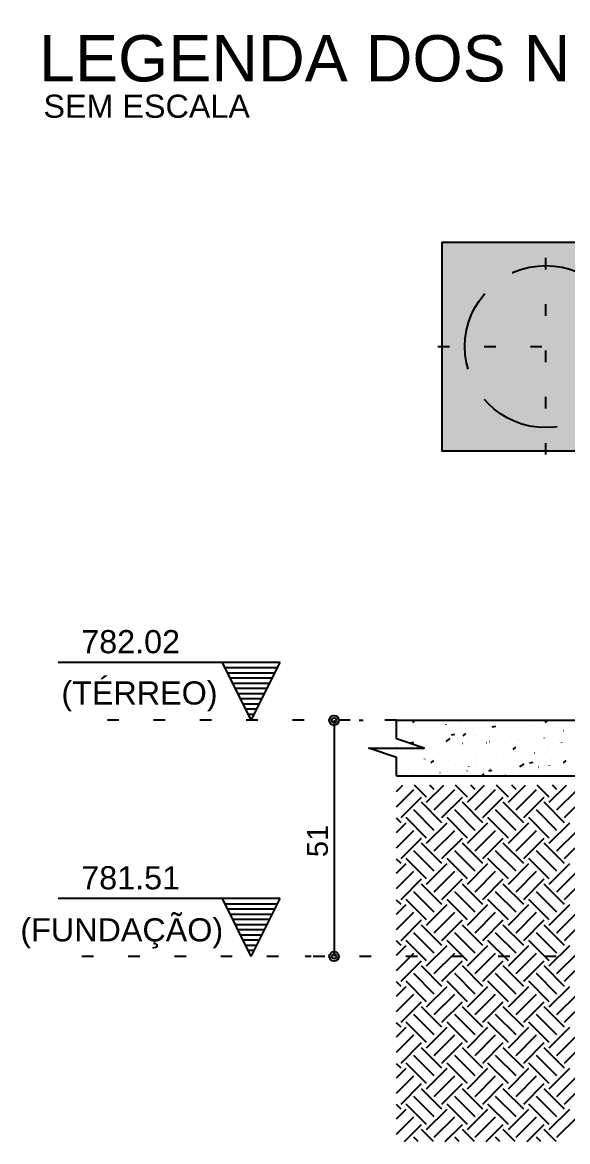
# Model space of a CAD drawing. Extents: x 0 to 119, y 0 to 84.
# Drawn here: x 39.63 to 44.35, y 44.75 to 54.42 of the extents above; entities that cross this region are included whole.
import ezdxf

# ---------------------------------------------------------------- set-up
doc = ezdxf.new("R2010")
doc.units = 0
doc.header["$MEASUREMENT"] = 0
doc.linetypes.add('ESTILO_TQS_0001', pattern=[1, 0.7, -0.3])
doc.linetypes.add('ESTILO_TQS_0002', pattern=[0.4, 0.1, -0.3])
for name, color, linetype in [('1', 3, 'CONTINUOUS'), ('10', 252, 'CONTINUOUS'), ('18', 6, 'CONTINUOUS'), ('23', 100, 'CONTINUOUS'), ('3', 7, 'CONTINUOUS'), ('32', 250, 'CONTINUOUS'), ('7', 232, 'CONTINUOUS')]:
    doc.layers.add(name, color=color, linetype=linetype)
doc.styles.add('TQS_ARIAL', font='arial.ttf')

msp = doc.modelspace()

# ---------------------------------------------------------------- linework, layer by layer
at = {"layer": '1', "color": 3, "linetype": 'Continuous'}
for p, q in [((42.866543, 47.77368), (42.920887, 47.828024)), ((42.866543, 47.641097), (43.016129, 47.790683)), ((43.126614, 47.724392), (43.022982, 47.828024)), ((43.126614, 47.680197), (43.27444, 47.828024)), ((43.192905, 47.790683), (43.155564, 47.828024)), ((43.192905, 47.613906), (43.369682, 47.790683)), ((43.480167, 47.724392), (43.376535, 47.828024)), ((43.480167, 47.680197), (43.627994, 47.828024)), ((43.546459, 47.790683), (43.509118, 47.828024)), ((43.546459, 47.613906), (43.723235, 47.790683)), ((43.833721, 47.724392), (43.730089, 47.828024)), ((43.833721, 47.680197), (43.981547, 47.828024)), ((43.900012, 47.790683), (43.862671, 47.828024)), ((43.900012, 47.613906), (44.076789, 47.790683)), ((44.187274, 47.724392), (44.083642, 47.828024)), ((44.187274, 47.680197), (44.3351, 47.828024)), ((44.253565, 47.790683), (44.216225, 47.828024)), ((44.253565, 47.613906), (44.430342, 47.790683)), ((42.905643, 47.547615), (43.08242, 47.724392)), ((43.259196, 47.503421), (43.08242, 47.680197)), ((43.259196, 47.547615), (43.435973, 47.724392)), ((43.61275, 47.503421), (43.435973, 47.680197)), ((43.61275, 47.547615), (43.789527, 47.724392)), ((43.966303, 47.503421), (43.789527, 47.680197)), ((43.966303, 47.547615), (44.14308, 47.724392)), ((44.319857, 47.503421), (44.14308, 47.680197)), ((44.319857, 47.547615), (44.496633, 47.724392)), ((43.192905, 47.43713), (43.016129, 47.613906)), ((43.546459, 47.43713), (43.369682, 47.613906)), ((43.900012, 47.43713), (43.723235, 47.613906)), ((44.253565, 47.43713), (44.076789, 47.613906)), ((42.905643, 47.503421), (42.866543, 47.542521)), ((42.866543, 47.508515), (42.866543, 47.508515)), ((42.866543, 47.420126), (42.949837, 47.503421)), ((43.126614, 47.370838), (42.949837, 47.547615)), ((43.126614, 47.326644), (43.303391, 47.503421)), ((43.480167, 47.370838), (43.303391, 47.547615)), ((43.480167, 47.326644), (43.656944, 47.503421)), ((43.833721, 47.370838), (43.656944, 47.547615)), ((43.833721, 47.326644), (44.010497, 47.503421)), ((44.187274, 47.370838), (44.010497, 47.547615)), ((44.187274, 47.326644), (44.364051, 47.503421)), ((42.866543, 47.287544), (43.016129, 47.43713)), ((43.192905, 47.260353), (43.369682, 47.43713)), ((43.546459, 47.260353), (43.723235, 47.43713)), ((43.900012, 47.260353), (44.076789, 47.43713)), ((44.253565, 47.260353), (44.430342, 47.43713)), ((42.905643, 47.194062), (43.08242, 47.370838)), ((43.259196, 47.149867), (43.08242, 47.326644)), ((43.259196, 47.194062), (43.435973, 47.370838)), ((43.61275, 47.149867), (43.435973, 47.326644)), ((43.61275, 47.194062), (43.789527, 47.370838)), ((43.966303, 47.149867), (43.789527, 47.326644)), ((43.966303, 47.194062), (44.14308, 47.370838)), ((44.319857, 47.149867), (44.14308, 47.326644)), ((44.319857, 47.194062), (44.496633, 47.370838)), ((43.126614, 47.017285), (42.949837, 47.194062)), ((43.192905, 47.083576), (43.016129, 47.260353)), ((43.480167, 47.017285), (43.303391, 47.194062)), ((43.546459, 47.083576), (43.369682, 47.260353)), ((43.833721, 47.017285), (43.656944, 47.194062)), ((43.900012, 47.083576), (43.723235, 47.260353)), ((44.187274, 47.017285), (44.010497, 47.194062)), ((44.253565, 47.083576), (44.076789, 47.260353)), ((42.905643, 47.149867), (42.866543, 47.188968)), ((42.866543, 47.154961), (42.866543, 47.154961)), ((42.866543, 47.066573), (42.949837, 47.149867)), ((43.126614, 46.973091), (43.303391, 47.149867)), ((43.480167, 46.973091), (43.656944, 47.149867)), ((43.833721, 46.973091), (44.010497, 47.149867)), ((44.187274, 46.973091), (44.364051, 47.149867)), ((42.866543, 46.93399), (43.016129, 47.083576)), ((42.905643, 46.840508), (43.08242, 47.017285)), ((43.192905, 46.906799), (43.369682, 47.083576)), ((43.259196, 46.840508), (43.435973, 47.017285)), ((43.546459, 46.906799), (43.723235, 47.083576)), ((43.61275, 46.840508), (43.789527, 47.017285)), ((43.900012, 46.906799), (44.076789, 47.083576)), ((43.966303, 46.840508), (44.14308, 47.017285)), ((44.253565, 46.906799), (44.430342, 47.083576)), ((44.319857, 46.840508), (44.496633, 47.017285)), ((43.192905, 46.730023), (43.016129, 46.906799)), ((43.259196, 46.796314), (43.08242, 46.973091)), ((43.546459, 46.730023), (43.369682, 46.906799)), ((43.61275, 46.796314), (43.435973, 46.973091)), ((43.900012, 46.730023), (43.723235, 46.906799)), ((43.966303, 46.796314), (43.789527, 46.973091)), ((44.253565, 46.730023), (44.076789, 46.906799)), ((44.319857, 46.796314), (44.14308, 46.973091)), ((42.905643, 46.796314), (42.866543, 46.835414)), ((43.126614, 46.663731), (42.949837, 46.840508)), ((43.480167, 46.663731), (43.303391, 46.840508)), ((43.833721, 46.663731), (43.656944, 46.840508)), ((44.187274, 46.663731), (44.010497, 46.840508)), ((42.866543, 46.801408), (42.866543, 46.801408)), ((42.866543, 46.71302), (42.949837, 46.796314)), ((42.866543, 46.580437), (43.016129, 46.730023)), ((43.126614, 46.619537), (43.303391, 46.796314)), ((43.192905, 46.553246), (43.369682, 46.730023)), ((43.480167, 46.619537), (43.656944, 46.796314)), ((43.546459, 46.553246), (43.723235, 46.730023)), ((43.833721, 46.619537), (44.010497, 46.796314)), ((43.900012, 46.553246), (44.076789, 46.730023)), ((44.187274, 46.619537), (44.364051, 46.796314)), ((44.253565, 46.553246), (44.430342, 46.730023)), ((42.905643, 46.486955), (43.08242, 46.663731)), ((43.259196, 46.442761), (43.08242, 46.619537)), ((43.259196, 46.486955), (43.435973, 46.663731)), ((43.61275, 46.442761), (43.435973, 46.619537)), ((43.61275, 46.486955), (43.789527, 46.663731)), ((43.966303, 46.442761), (43.789527, 46.619537)), ((43.966303, 46.486955), (44.14308, 46.663731)), ((44.319857, 46.442761), (44.14308, 46.619537)), ((44.319857, 46.486955), (44.496633, 46.663731)), ((43.192905, 46.376469), (43.016129, 46.553246)), ((43.546459, 46.376469), (43.369682, 46.553246)), ((43.900012, 46.376469), (43.723235, 46.553246)), ((44.253565, 46.376469), (44.076789, 46.553246)), ((42.905643, 46.442761), (42.866543, 46.481861)), ((42.866543, 46.447855), (42.866543, 46.447855)), ((42.866543, 46.359466), (42.949837, 46.442761)), ((43.126614, 46.310178), (42.949837, 46.486955)), ((43.126614, 46.265984), (43.303391, 46.442761)), ((43.480167, 46.310178), (43.303391, 46.486955)), ((43.480167, 46.265984), (43.656944, 46.442761)), ((43.833721, 46.310178), (43.656944, 46.486955)), ((43.833721, 46.265984), (44.010497, 46.442761)), ((44.187274, 46.310178), (44.010497, 46.486955)), ((44.187274, 46.265984), (44.364051, 46.442761)), ((42.866543, 46.226884), (43.016129, 46.376469)), ((43.192905, 46.199693), (43.369682, 46.376469)), ((43.546459, 46.199693), (43.723235, 46.376469)), ((43.900012, 46.199693), (44.076789, 46.376469)), ((44.253565, 46.199693), (44.430342, 46.376469)), ((42.905643, 46.133401), (43.08242, 46.310178)), ((43.259196, 46.089207), (43.08242, 46.265984)), ((43.259196, 46.133401), (43.435973, 46.310178)), ((43.61275, 46.089207), (43.435973, 46.265984)), ((43.61275, 46.133401), (43.789527, 46.310178)), ((43.966303, 46.089207), (43.789527, 46.265984)), ((43.966303, 46.133401), (44.14308, 46.310178)), ((44.319857, 46.089207), (44.14308, 46.265984)), ((44.319857, 46.133401), (44.496633, 46.310178)), ((42.905643, 46.089207), (42.866543, 46.128307)), ((43.126614, 45.956625), (42.949837, 46.133401)), ((43.192905, 46.022916), (43.016129, 46.199693)), ((43.480167, 45.956625), (43.303391, 46.133401)), ((43.546459, 46.022916), (43.369682, 46.199693)), ((43.833721, 45.956625), (43.656944, 46.133401)), ((43.900012, 46.022916), (43.723235, 46.199693)), ((44.187274, 45.956625), (44.010497, 46.133401)), ((44.253565, 46.022916), (44.076789, 46.199693)), ((42.866543, 46.094301), (42.866543, 46.094301)), ((42.866543, 46.005913), (42.949837, 46.089207)), ((43.126614, 45.912431), (43.303391, 46.089207)), ((43.480167, 45.912431), (43.656944, 46.089207)), ((43.833721, 45.912431), (44.010497, 46.089207)), ((44.187274, 45.912431), (44.364051, 46.089207)), ((42.866543, 45.87333), (43.016129, 46.022916)), ((42.905643, 45.779848), (43.08242, 45.956625)), ((43.192905, 45.846139), (43.369682, 46.022916)), ((43.259196, 45.779848), (43.435973, 45.956625)), ((43.546459, 45.846139), (43.723235, 46.022916)), ((43.61275, 45.779848), (43.789527, 45.956625)), ((43.900012, 45.846139), (44.076789, 46.022916)), ((43.966303, 45.779848), (44.14308, 45.956625)), ((44.253565, 45.846139), (44.430342, 46.022916)), ((44.319857, 45.779848), (44.496633, 45.956625)), ((43.192905, 45.669363), (43.016129, 45.846139)), ((43.259196, 45.735654), (43.08242, 45.912431)), ((43.546459, 45.669363), (43.369682, 45.846139)), ((43.61275, 45.735654), (43.435973, 45.912431)), ((43.900012, 45.669363), (43.723235, 45.846139)), ((43.966303, 45.735654), (43.789527, 45.912431)), ((44.253565, 45.669363), (44.076789, 45.846139)), ((44.319857, 45.735654), (44.14308, 45.912431)), ((42.905643, 45.735654), (42.866543, 45.774754)), ((42.866543, 45.740748), (42.866543, 45.740748)), ((43.126614, 45.603071), (42.949837, 45.779848)), ((43.480167, 45.603071), (43.303391, 45.779848)), ((43.833721, 45.603071), (43.656944, 45.779848)), ((44.187274, 45.603071), (44.010497, 45.779848)), ((42.866543, 45.652359), (42.949837, 45.735654)), ((42.866543, 45.519777), (43.016129, 45.669363)), ((43.126614, 45.558877), (43.303391, 45.735654)), ((43.192905, 45.492586), (43.369682, 45.669363)), ((43.480167, 45.558877), (43.656944, 45.735654)), ((43.546459, 45.492586), (43.723235, 45.669363)), ((43.833721, 45.558877), (44.010497, 45.735654)), ((43.900012, 45.492586), (44.076789, 45.669363)), ((44.187274, 45.558877), (44.364051, 45.735654)), ((44.253565, 45.492586), (44.430342, 45.669363)), ((42.905643, 45.426295), (43.08242, 45.603071)), ((43.259196, 45.3821), (43.08242, 45.558877)), ((43.259196, 45.426295), (43.435973, 45.603071)), ((43.61275, 45.3821), (43.435973, 45.558877)), ((43.61275, 45.426295), (43.789527, 45.603071)), ((43.966303, 45.3821), (43.789527, 45.558877)), ((43.966303, 45.426295), (44.14308, 45.603071)), ((44.319857, 45.3821), (44.14308, 45.558877)), ((44.319857, 45.426295), (44.496633, 45.603071)), ((43.192905, 45.315809), (43.016129, 45.492586)), ((43.546459, 45.315809), (43.369682, 45.492586)), ((43.900012, 45.315809), (43.723235, 45.492586)), ((44.253565, 45.315809), (44.076789, 45.492586)), ((42.905643, 45.3821), (42.866543, 45.421201)), ((42.866543, 45.387194), (42.866543, 45.387194)), ((42.866543, 45.298806), (42.949837, 45.3821)), ((43.126614, 45.249518), (42.949837, 45.426295)), ((43.126614, 45.205324), (43.303391, 45.3821)), ((43.480167, 45.249518), (43.303391, 45.426295)), ((43.480167, 45.205324), (43.656944, 45.3821)), ((43.833721, 45.249518), (43.656944, 45.426295)), ((43.833721, 45.205324), (44.010497, 45.3821)), ((44.187274, 45.249518), (44.010497, 45.426295)), ((44.187274, 45.205324), (44.364051, 45.3821)), ((42.866543, 45.166224), (43.016129, 45.315809)), ((43.192905, 45.139032), (43.369682, 45.315809)), ((43.546459, 45.139032), (43.723235, 45.315809)), ((43.900012, 45.139032), (44.076789, 45.315809)), ((44.253565, 45.139032), (44.430342, 45.315809)), ((42.905643, 45.072741), (43.08242, 45.249518)), ((43.259196, 45.028547), (43.08242, 45.205324)), ((43.259196, 45.072741), (43.435973, 45.249518)), ((43.61275, 45.028547), (43.435973, 45.205324)), ((43.61275, 45.072741), (43.789527, 45.249518)), ((43.966303, 45.028547), (43.789527, 45.205324)), ((43.966303, 45.072741), (44.14308, 45.249518)), ((44.319857, 45.028547), (44.14308, 45.205324)), ((44.319857, 45.072741), (44.496633, 45.249518)), ((42.905643, 45.028547), (42.866543, 45.067647)), ((43.126614, 44.895965), (42.949837, 45.072741)), ((43.192905, 44.962256), (43.016129, 45.139032)), ((43.480167, 44.895965), (43.303391, 45.072741)), ((43.546459, 44.962256), (43.369682, 45.139032)), ((43.833721, 44.895965), (43.656944, 45.072741)), ((43.900012, 44.962256), (43.723235, 45.139032)), ((44.187274, 44.895965), (44.010497, 45.072741)), ((44.253565, 44.962256), (44.076789, 45.139032)), ((42.866543, 45.033641), (42.866543, 45.033641)), ((42.866543, 44.945253), (42.949837, 45.028547)), ((43.126614, 44.85177), (43.303391, 45.028547)), ((43.480167, 44.85177), (43.656944, 45.028547)), ((43.833721, 44.85177), (44.010497, 45.028547)), ((44.187274, 44.85177), (44.364051, 45.028547)), ((42.866543, 44.81267), (43.016129, 44.962256)), ((42.934479, 44.748024), (43.08242, 44.895965)), ((43.192905, 44.785479), (43.369682, 44.962256)), ((43.288032, 44.748024), (43.435973, 44.895965)), ((43.546459, 44.785479), (43.723235, 44.962256)), ((43.641586, 44.748024), (43.789527, 44.895965)), ((43.900012, 44.785479), (44.076789, 44.962256)), ((43.995139, 44.748024), (44.14308, 44.895965)), ((44.253565, 44.785479), (44.430342, 44.962256)), ((43.053584, 44.748024), (43.016129, 44.785479)), ((43.186166, 44.748024), (43.08242, 44.85177)), ((43.407137, 44.748024), (43.369682, 44.785479)), ((43.53972, 44.748024), (43.435973, 44.85177)), ((43.760691, 44.748024), (43.723235, 44.785479)), ((43.893273, 44.748024), (43.789527, 44.85177)), ((44.114244, 44.748024), (44.076789, 44.785479)), ((44.246827, 44.748024), (44.14308, 44.85177)), ((42.921001, 44.748024), (42.921001, 44.748024)), ((43.022867, 44.748024), (43.022867, 44.748024)), ((43.15545, 44.748024), (43.15545, 44.748024)), ((43.274555, 44.748024), (43.274555, 44.748024)), ((43.376421, 44.748024), (43.376421, 44.748024)), ((43.509003, 44.748024), (43.509003, 44.748024)), ((43.628108, 44.748024), (43.628108, 44.748024)), ((43.729974, 44.748024), (43.729974, 44.748024)), ((43.862557, 44.748024), (43.862557, 44.748024)), ((43.981662, 44.748024), (43.981662, 44.748024)), ((44.083527, 44.748024), (44.083527, 44.748024)), ((44.21611, 44.748024), (44.21611, 44.748024)), ((44.335215, 44.748024), (44.335215, 44.748024))]:
    msp.add_line(p, q, dxfattribs=at)
at = {"layer": '10', "color": 252, "linetype": 'ESTILO_TQS_0002'}
for p, q in [((44.157523, 50.683492), (44.157523, 52.549692)), ((43.224423, 51.616592), (45.090623, 51.616592))]:
    msp.add_line(p, q, dxfattribs=at)
at = {"layer": '10', "color": 252, "linetype": 'Continuous'}
for p, q in [((43.007003, 48.369876), (43.028631, 48.388024)), ((43.155437, 48.382177), (43.155502, 48.382672)), ((43.296605, 48.350314), (43.297094, 48.350422)), ((43.418642, 48.377369), (43.419131, 48.377477)), ((44.054069, 48.381089), (44.054558, 48.381197)), ((44.152112, 48.368342), (44.175094, 48.387626)), ((42.866543, 48.326811), (42.866543, 48.326811)), ((42.866543, 48.326811), (42.866543, 48.326811)), ((42.866543, 48.254972), (42.866543, 48.254972)), ((42.866543, 48.254972), (42.866543, 48.254972)), ((42.866543, 48.254972), (42.866543, 48.254972)), ((43.01433, 48.293688), (43.014395, 48.294184)), ((43.341131, 48.263449), (43.37058, 48.269173)), ((43.44167, 48.253407), (43.464651, 48.272691)), ((43.535522, 48.319227), (43.535587, 48.319723)), ((43.551277, 48.269623), (43.551765, 48.269731)), ((43.673314, 48.296677), (43.673802, 48.296786)), ((43.694517, 48.33214), (43.723966, 48.337864)), ((44.056225, 48.341048), (44.05629, 48.341544)), ((44.308741, 48.300397), (44.309229, 48.300505)), ((42.866543, 48.252016), (42.866543, 48.252016)), ((42.866543, 48.171198), (42.866543, 48.171198)), ((42.866543, 48.163558), (42.866543, 48.163558)), ((42.866543, 48.163558), (42.866543, 48.163558)), ((42.873222, 48.205199), (42.873288, 48.205695)), ((42.962257, 48.158576), (42.962562, 48.158973)), ((42.987745, 48.194758), (43.017194, 48.200482)), ((43.046044, 48.157615), (43.046532, 48.157723)), ((43.116177, 48.174457), (43.116676, 48.174479)), ((43.19881, 48.173886), (43.199114, 48.174282)), ((43.29457, 48.203656), (43.330891, 48.230223)), ((43.394415, 48.230738), (43.39448, 48.231234)), ((43.435362, 48.189195), (43.435667, 48.189592)), ((43.483327, 48.190487), (43.483827, 48.190509)), ((43.645672, 48.197576), (43.646172, 48.197597)), ((43.671915, 48.204505), (43.67222, 48.204902)), ((43.77401, 48.164071), (43.774076, 48.164566)), ((43.805949, 48.188931), (43.806437, 48.189039)), ((43.904426, 48.208873), (43.904925, 48.208895)), ((43.908468, 48.219814), (43.908772, 48.220211)), ((43.915118, 48.25256), (43.915183, 48.253055)), ((43.927986, 48.215986), (43.928474, 48.216094)), ((44.14502, 48.235124), (44.145325, 48.235521)), ((44.271576, 48.224903), (44.272076, 48.224925)), ((44.295888, 48.194815), (44.295953, 48.195311)), ((42.866543, 48.154464), (42.866543, 48.154464)), ((42.866543, 48.154464), (42.866543, 48.154464)), ((42.866543, 48.154464), (42.866543, 48.154464)), ((42.866543, 48.117821), (42.866543, 48.117821)), ((42.866543, 48.117821), (42.866543, 48.117821)), ((43.253307, 48.142249), (43.253373, 48.142745)), ((43.300715, 48.076923), (43.301204, 48.077032)), ((43.632903, 48.075582), (43.632968, 48.076078)), ((43.792194, 48.068284), (43.792499, 48.068681)), ((43.876336, 48.136939), (43.899318, 48.156222)), ((44.028747, 48.083593), (44.029051, 48.08399)), ((44.06062, 48.108239), (44.061108, 48.108347)), ((44.154781, 48.106326), (44.154846, 48.106822)), ((44.182657, 48.135294), (44.183145, 48.135402)), ((44.2653, 48.098903), (44.265604, 48.0993)), ((42.866543, 48.033839), (42.866543, 48.033839)), ((42.866543, 47.98067), (42.866543, 47.98067)), ((42.91996, 47.992512), (42.920448, 47.99262)), ((42.971093, 47.965272), (42.971158, 47.965767)), ((43.082536, 48.022355), (43.082841, 48.022752)), ((43.1122, 48.053761), (43.112265, 48.054256)), ((43.165894, 48.022004), (43.188875, 48.041287)), ((43.319089, 48.037665), (43.319393, 48.038062)), ((43.491796, 47.987093), (43.491861, 47.987589)), ((43.555387, 47.996232), (43.555875, 47.99634)), ((43.555642, 48.052974), (43.555946, 48.053371)), ((43.674527, 47.964713), (43.675027, 47.964734)), ((43.715338, 47.968123), (43.715643, 47.96852)), ((43.836873, 47.971801), (43.837372, 47.971823)), ((43.933499, 47.985951), (43.969819, 48.012518)), ((43.951891, 47.983433), (43.952195, 47.983829)), ((44.013673, 48.017837), (44.013739, 48.018333)), ((44.01822, 48.019544), (44.047669, 48.025268)), ((44.095626, 47.983098), (44.096126, 47.98312)), ((44.188444, 47.998742), (44.188748, 47.999139)), ((44.311003, 48.02047), (44.333984, 48.039754)), ((44.315292, 48.027547), (44.31578, 48.027656)), ((42.866543, 47.929435), (42.866543, 47.929435)), ((42.866543, 47.929435), (42.866543, 47.929435)), ((42.866543, 47.929435), (42.866543, 47.929435)), ((42.886278, 47.930297), (42.886778, 47.930319)), ((42.890406, 47.908024), (42.895044, 47.911417)), ((42.963556, 47.908024), (42.963556, 47.908024)), ((42.963556, 47.908024), (42.963556, 47.908024)), ((42.994807, 47.908024), (42.994807, 47.908024)), ((42.994807, 47.908024), (42.994807, 47.908024)), ((43.00568, 47.922194), (43.005985, 47.922591)), ((43.030058, 47.908024), (43.030058, 47.908024)), ((43.048624, 47.937385), (43.049123, 47.937407)), ((43.093013, 47.908024), (43.093013, 47.908024)), ((43.093013, 47.908024), (43.093013, 47.908024)), ((43.157506, 47.908024), (43.157506, 47.908024)), ((43.174632, 47.91182), (43.17512, 47.911928)), ((43.219612, 47.908024), (43.219612, 47.908024)), ((43.219612, 47.908024), (43.219612, 47.908024)), ((43.222471, 47.908024), (43.222471, 47.908024)), ((43.222471, 47.908024), (43.222471, 47.908024)), ((43.242233, 47.937504), (43.242537, 47.937901)), ((43.307377, 47.948682), (43.307877, 47.948704)), ((43.351929, 47.908024), (43.351929, 47.908024)), ((43.351929, 47.908024), (43.351929, 47.908024)), ((43.444417, 47.908024), (43.444417, 47.908024)), ((43.444417, 47.908024), (43.444417, 47.908024)), ((43.444498, 47.908024), (43.444498, 47.908024)), ((43.478786, 47.952813), (43.47909, 47.95321)), ((43.481386, 47.908024), (43.481386, 47.908024)), ((43.603526, 47.908024), (43.623542, 47.924819)), ((43.610844, 47.908024), (43.610844, 47.908024)), ((43.664834, 47.950853), (43.694283, 47.956577)), ((43.669222, 47.908024), (43.669222, 47.908024)), ((43.669222, 47.908024), (43.669222, 47.908024)), ((43.740301, 47.908024), (43.740301, 47.908024)), ((43.776155, 47.908024), (43.776155, 47.908024)), ((43.776155, 47.908024), (43.776155, 47.908024)), ((43.810059, 47.91554), (43.810547, 47.915648)), ((43.826963, 47.908024), (43.826963, 47.908024)), ((43.869759, 47.908024), (43.869759, 47.908024)), ((43.869759, 47.908024), (43.869759, 47.908024)), ((43.869759, 47.908024), (43.869759, 47.908024)), ((43.872566, 47.929349), (43.872631, 47.929844)), ((43.894028, 47.908024), (43.894028, 47.908024)), ((43.894028, 47.908024), (43.894028, 47.908024)), ((43.999216, 47.908024), (43.999216, 47.908024)), ((43.999216, 47.908024), (43.999216, 47.908024)), ((43.999216, 47.908024), (43.999216, 47.908024)), ((44.118833, 47.908024), (44.118833, 47.908024)), ((44.118833, 47.908024), (44.118833, 47.908024)), ((44.128674, 47.908024), (44.128674, 47.908024)), ((44.128674, 47.908024), (44.128674, 47.908024)), ((44.128674, 47.908024), (44.128674, 47.908024)), ((44.176994, 47.908024), (44.176994, 47.908024)), ((44.258131, 47.908024), (44.258131, 47.908024)), ((44.258131, 47.908024), (44.258131, 47.908024)), ((44.258131, 47.908024), (44.258131, 47.908024)), ((44.343638, 47.908024), (44.343638, 47.908024)), ((44.343638, 47.908024), (44.343638, 47.908024))]:
    msp.add_line(p, q, dxfattribs=at)
at = {"layer": '10', "color": 252, "linetype": 'ESTILO_TQS_0001'}
msp.add_circle((44.157523, 51.616592), 0.7, dxfattribs=at)
at = {"layer": '18', "color": 6, "linetype": 'Continuous'}
msp.add_lwpolyline([(43.257523, 50.716592), (45.057523, 50.716592), (45.057523, 52.516592), (43.257523, 52.516592), (43.257523, 50.716592)], dxfattribs=at)
at = {"layer": '23', "color": 100, "linetype": 'Continuous'}
msp.add_lwpolyline([(45.057523, 52.516592), (43.257523, 52.516592), (43.257523, 50.716592), (45.057523, 50.716592), (45.057523, 52.516592)], dxfattribs=at)
for points in [[(45.057523, 52.516592), (43.257523, 52.516592), (43.257523, 50.716592)], [(45.057523, 52.516592), (43.257523, 50.716592), (45.057523, 50.716592)]]:
    msp.add_solid(points, dxfattribs=at)
at = {"layer": '3', "color": 7, "linetype": 'Continuous'}
for p, q in [((41.860435, 48.888024), (39.940436, 48.888024)), ((41.610435, 48.388024), (41.360435, 48.888024)), ((41.382731, 48.843431), (41.83814, 48.843431)), ((41.610435, 48.388024), (41.860435, 48.888024)), ((41.405027, 48.798841), (41.815844, 48.798841)), ((41.427323, 48.754249), (41.793549, 48.754249)), ((41.449618, 48.709658), (41.771254, 48.709658)), ((41.471914, 48.665067), (41.748958, 48.665066)), ((41.49421, 48.620475), (41.726663, 48.620475)), ((41.516506, 48.575883), (41.704367, 48.575884)), ((41.538802, 48.531291), (41.682071, 48.531292)), ((41.561098, 48.4867), (41.659775, 48.4867)), ((41.583393, 48.442109), (41.637478, 48.442109)), ((42.866543, 48.388024), (45.846543, 48.388024)), ((42.866543, 47.908024), (45.846543, 47.908024)), ((41.860435, 46.848024), (39.940436, 46.848024)), ((41.610435, 46.348024), (41.360435, 46.848024)), ((41.382731, 46.803431), (41.83814, 46.803431)), ((41.610435, 46.348024), (41.860435, 46.848024)), ((41.405027, 46.758841), (41.815844, 46.758841)), ((41.427323, 46.714249), (41.793549, 46.714249)), ((41.449618, 46.669658), (41.771254, 46.669658)), ((41.471914, 46.625067), (41.748958, 46.625066)), ((41.49421, 46.580475), (41.726663, 46.580475)), ((41.516506, 46.535883), (41.704367, 46.535884)), ((41.538802, 46.491291), (41.682071, 46.491292)), ((41.561098, 46.4467), (41.659775, 46.4467)), ((41.583393, 46.402109), (41.637478, 46.402109))]:
    msp.add_line(p, q, dxfattribs=at)
at = {"layer": '3', "color": 7, "linetype": 'ESTILO_TQS_0002'}
for p, q in [((42.866543, 48.388024), (40.110277, 48.388024)), ((44.646543, 46.348024), (40.110277, 46.348024))]:
    msp.add_line(p, q, dxfattribs=at)
at = {"layer": '3', "color": 7, "linetype": 'Continuous'}
msp.add_lwpolyline([(42.866543, 47.908024), (42.866543, 48.068024), (42.626543, 48.148024), (43.106543, 48.148024), (42.866543, 48.228024), (42.866543, 48.388024)], dxfattribs=at)
at = {"layer": '32', "color": 250, "linetype": 'Continuous'}
for p, q in [((42.294863, 48.388024), (42.294863, 48.388024)), ((42.326913, 48.388024), (42.326913, 46.348024)), ((42.544863, 48.388024), (42.576913, 48.388024)), ((42.12841, 46.348024), (42.076913, 46.348024)), ((42.37841, 46.348024), (42.37841, 46.348024))]:
    msp.add_line(p, q, dxfattribs=at)
for centre, radius in [((42.326913, 48.388024), 0.041625), ((42.326913, 48.388024), 0.02075), ((42.326913, 46.348024), 0.041625), ((42.326913, 46.348024), 0.02075)]:
    msp.add_circle(centre, radius, dxfattribs=at)

# ---------------------------------------------------------------- texts
at = {"layer": '3', "color": 7, "linetype": 'Continuous', "style": 'TQS_ARIAL'}
for s, p in [('SEM ESCALA', (39.81352, 53.593714)), ('782.02', (40.140389, 48.967531)), ('(TÉRREO)', (39.968844, 48.524551)), ('781.51', (40.140389, 46.927531)), ('(FUNDAÇÃO)', (39.613862, 46.477862))]:
    msp.add_text(s, height=0.2, dxfattribs=at).set_placement(p)
at = {"layer": '32', "color": 250, "linetype": 'Continuous', "style": 'TQS_ARIAL'}
msp.add_text('51', height=0.18, rotation=90, dxfattribs=at).set_placement((42.272913, 47.206024))
at = {"layer": '7', "color": 232, "linetype": 'Continuous', "style": 'TQS_ARIAL'}
msp.add_text('LEGENDA DOS NÍVEIS DE BLOCOS DE FUNDAÇÃO', height=0.4, dxfattribs=at).set_placement((39.775035, 53.907637))

doc.saveas('drawing.dxf')
